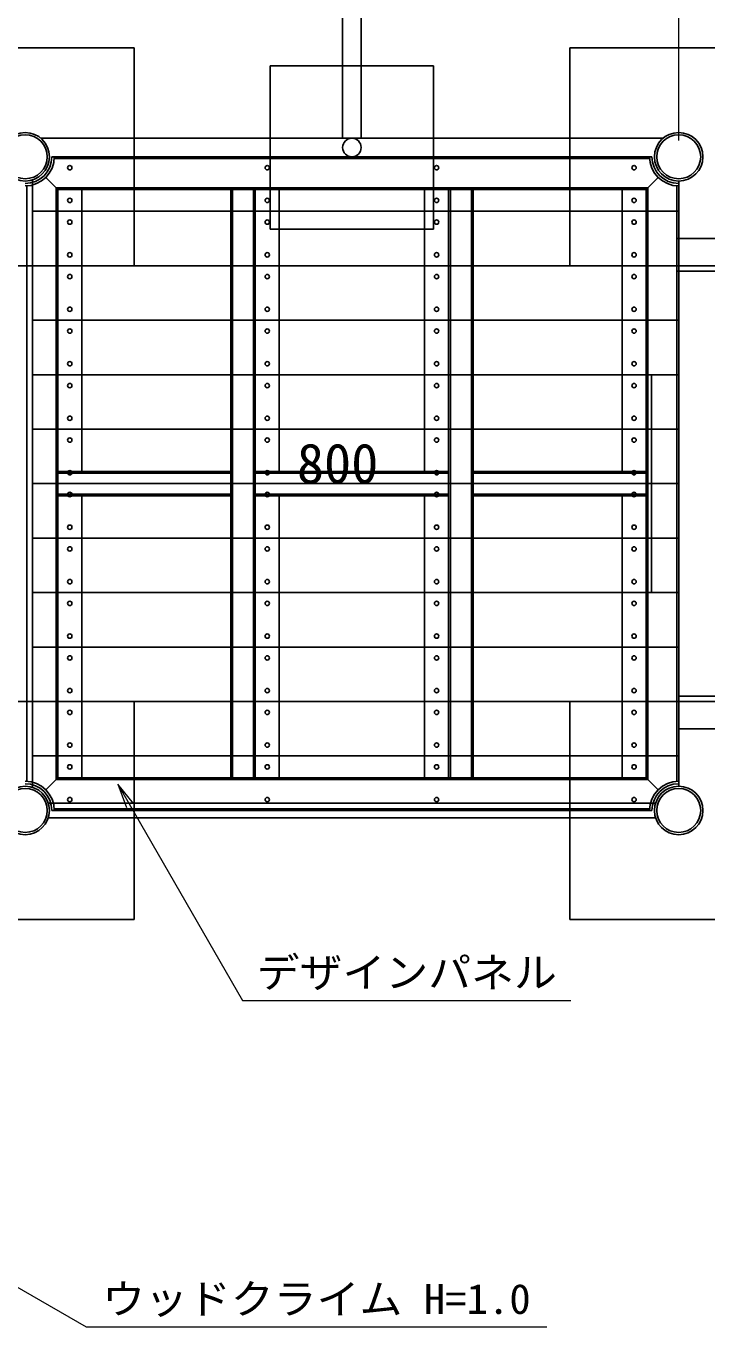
# Model space of a CAD drawing. Units: millimetres at full size, sheet at 1:30; details may follow other scales. Extents: x 450 to 12150, y 450 to 8460.
# Drawn here: x 4345 to 5595, y 4573 to 6961 of the extents above; entities that cross this region are included whole.
import ezdxf
from ezdxf.enums import TextEntityAlignment as Align

# ---------------------------------------------------------------- set-up
doc = ezdxf.new("R2010")
doc.units = ezdxf.units.MM
doc.header["$LTSCALE"] = 30
doc.layers.add('D-STR-TXT', color=7, linetype='Continuous', lineweight=13)
doc.layers.add('D-STR\u3000構造物外形線', color=1, linetype='Continuous', lineweight=25)
doc.styles.add('ＭＳ ゴシック', font='')
doc.styles.get('ＭＳ ゴシック').set_extended_font_data('MS Gothic')

# ---------------------------------------------------------------- blocks, each defined once
blk = doc.blocks.new('open_arrow')
at = {"color": 0, "linetype": 'Continuous', "lineweight": -2}
blk.add_lwpolyline([(7.5, 1.25), (0, 0), (7.5, -1.25)], dxfattribs=at)

msp = doc.modelspace()

# ---------------------------------------------------------------- linework, layer by layer
at = {"layer": 'D-STR-TXT'}
for q in [(5543.31, 7377.66), (5543.31, 7258.85)]:
    msp.add_line((5543.31, 6751.34), q, dxfattribs=at)
for points in [[(4513.36, 5569.35), (4742.55, 5172.4), (5345.55, 5172.4)], [(4139.45, 4755.36), (4455.15, 4573.09), (5301.15, 4573.09)]]:
    msp.add_lwpolyline(points, dxfattribs=at)
at = {"layer": 'D-STR\u3000構造物外形線'}
for p, q in [((4926.31, 6755.34), (4926.31, 7721.34)), ((4960.31, 6755.34), (4960.31, 7721.34)), ((4543.31, 6921.34), (4143.31, 6921.34)), ((4543.31, 6521.34), (4543.31, 6921.34)), ((5743.31, 6921.34), (5343.31, 6921.34)), ((5343.31, 6921.34), (5343.31, 6521.34)), ((5093.31, 6888.34), (4793.31, 6888.34)), ((4793.31, 6888.34), (4793.31, 6588.34)), ((5093.31, 6588.34), (5093.31, 6888.34)), ((5514.52, 6755.34), (4372.1, 6755.34)), ((5494.26, 6721.34), (4392.36, 6721.34)), ((5489.86, 6718.14), (4396.77, 6718.14)), ((4521.91, 6721.34), (5364.71, 6721.34)), ((4346.51, 5574.79), (4346.51, 6667.88)), ((4356.91, 5563.76), (4356.91, 6678.91)), ((4356.91, 6678.91), (4356.91, 5563.76)), ((4381.18, 6683.47), (4403.31, 6661.34)), ((5486.51, 6664.54), (4400.11, 6664.54)), ((4400.11, 5578.14), (4400.11, 6664.54)), ((5505.45, 6683.47), (5483.31, 6661.34)), ((5486.51, 6664.54), (5486.51, 5578.14)), ((5540.11, 6667.88), (5540.11, 5574.79)), ((5543.31, 6676.79), (5543.31, 5565.89)), ((5543.31, 6676.79), (5543.31, 6621.34)), ((5543.31, 6672.29), (5543.31, 5570.39)), ((4403.31, 6661.34), (4403.31, 5581.34)), ((5483.31, 6661.34), (4403.31, 6661.34)), ((4447.31, 6661.34), (4447.31, 6143.84)), ((4765.81, 6661.34), (4720.81, 6661.34)), ((4720.81, 6661.34), (4720.81, 5581.34)), ((4724.01, 6661.34), (4724.01, 5581.34)), ((4762.61, 6661.34), (4762.61, 5581.34)), ((4809.81, 6661.34), (4765.81, 6661.34)), ((4765.81, 6661.34), (4765.81, 5581.34)), ((4765.81, 5581.34), (4765.81, 6661.34)), ((4809.81, 6143.84), (4809.81, 6661.34)), ((5076.81, 6143.84), (5076.81, 6661.34)), ((5076.81, 6661.34), (5120.81, 6661.34)), ((5120.81, 6661.34), (5120.81, 5581.34)), ((5120.81, 6661.34), (5165.81, 6661.34)), ((5120.81, 5581.34), (5120.81, 6661.34)), ((5124.01, 6661.34), (5124.01, 5581.34)), ((5162.61, 6661.34), (5162.61, 5581.34)), ((5165.81, 6661.34), (5165.81, 5581.34)), ((5439.31, 6661.34), (5439.31, 6143.84)), ((5483.31, 6661.34), (5483.31, 5581.34)), ((5543.31, 6621.34), (4356.91, 6621.34)), ((4356.91, 6621.34), (5543.31, 6621.34)), ((5543.31, 6621.34), (5543.31, 6521.34)), ((4793.31, 6588.34), (5093.31, 6588.34)), ((5540.11, 6571.34), (7043.31, 6571.34)), ((4143.31, 6521.34), (4543.31, 6521.34)), ((5543.31, 6521.34), (4356.91, 6521.34)), ((4356.91, 6521.34), (5543.31, 6521.34)), ((5343.31, 6521.34), (5743.31, 6521.34)), ((5543.31, 6521.34), (5543.31, 6421.34)), ((5540.11, 6511.34), (6981.17, 6511.34)), ((5543.31, 6421.34), (4356.91, 6421.34)), ((4356.91, 6421.34), (5543.31, 6421.34)), ((5543.31, 6421.34), (5543.31, 6321.34)), ((5543.31, 6321.34), (4356.91, 6321.34)), ((4356.91, 6321.34), (5543.31, 6321.34)), ((5493.31, 6321.34), (5493.31, 5921.34)), ((5543.31, 6321.34), (5543.31, 6221.34)), ((5543.31, 6221.34), (4356.91, 6221.34)), ((4356.91, 6221.34), (5543.31, 6221.34)), ((5543.31, 6221.34), (5543.31, 6121.34)), ((4720.81, 6143.84), (4403.31, 6143.84)), ((4403.31, 6143.84), (4720.81, 6143.84)), ((4403.31, 6098.84), (4403.31, 6143.84)), ((4720.81, 6140.64), (4403.31, 6140.64)), ((4720.81, 6143.84), (4720.81, 6098.84)), ((5120.81, 6143.84), (4765.81, 6143.84)), ((4765.81, 6143.84), (5120.81, 6143.84)), ((4765.81, 6098.84), (4765.81, 6143.84)), ((5120.81, 6140.64), (4765.81, 6140.64)), ((5120.81, 6143.84), (5120.81, 6098.84)), ((5483.31, 6143.84), (5165.81, 6143.84)), ((5165.81, 6143.84), (5483.31, 6143.84)), ((5165.81, 6098.84), (5165.81, 6143.84)), ((5483.31, 6140.64), (5165.81, 6140.64)), ((5483.31, 6143.84), (5483.31, 6098.84)), ((5543.31, 6121.34), (4356.91, 6121.34)), ((5543.31, 6121.34), (4356.91, 6121.34)), ((5543.31, 6021.34), (5543.31, 6121.34)), ((4720.81, 6102.04), (4403.31, 6102.04)), ((4720.81, 6098.84), (4403.31, 6098.84)), ((4720.81, 6098.84), (4403.31, 6098.84)), ((4447.31, 6098.84), (4447.31, 5581.34)), ((5120.81, 6102.04), (4765.81, 6102.04)), ((5120.81, 6098.84), (4765.81, 6098.84)), ((5120.81, 6098.84), (4765.81, 6098.84)), ((4809.81, 5581.34), (4809.81, 6098.84)), ((5076.81, 5581.34), (5076.81, 6098.84)), ((5483.31, 6102.04), (5165.81, 6102.04)), ((5483.31, 6098.84), (5165.81, 6098.84)), ((5483.31, 6098.84), (5165.81, 6098.84)), ((5439.31, 6098.84), (5439.31, 5581.34)), ((5543.31, 6021.34), (4356.91, 6021.34)), ((4356.91, 6021.34), (5543.31, 6021.34)), ((5543.31, 5921.34), (5543.31, 6021.34)), ((4356.91, 5921.34), (5543.31, 5921.34)), ((5543.31, 5921.34), (4356.91, 5921.34)), ((5543.31, 5821.34), (5543.31, 5921.34)), ((5543.31, 5821.34), (4356.91, 5821.34)), ((4356.91, 5821.34), (5543.31, 5821.34)), ((5543.31, 5721.34), (5543.31, 5821.34)), ((4543.31, 5721.34), (4143.31, 5721.34)), ((5543.31, 5721.34), (4356.91, 5721.34)), ((4356.91, 5721.34), (5543.31, 5721.34)), ((4543.31, 5321.34), (4543.31, 5721.34)), ((5743.31, 5721.34), (5343.31, 5721.34)), ((5343.31, 5721.34), (5343.31, 5321.34)), ((5843.31, 5731.34), (5543.31, 5731.34)), ((5543.31, 5621.34), (5543.31, 5721.34)), ((5843.31, 5671.34), (5543.31, 5671.34)), ((5543.31, 5621.34), (4355.31, 5621.34)), ((4355.31, 5621.34), (5543.31, 5621.34)), ((4381.18, 5559.2), (4403.31, 5581.34)), ((5486.51, 5578.14), (4400.11, 5578.14)), ((5483.31, 5581.34), (4403.31, 5581.34)), ((4720.81, 5581.34), (4765.81, 5581.34)), ((4765.81, 5581.34), (4809.81, 5581.34)), ((5120.81, 5581.34), (5076.81, 5581.34)), ((5165.81, 5581.34), (5120.81, 5581.34)), ((5505.45, 5559.2), (5483.31, 5581.34)), ((5500.89, 5534.94), (4385.74, 5534.94)), ((5494.26, 5521.34), (4392.36, 5521.34)), ((5489.86, 5524.54), (4396.77, 5524.54)), ((5143.31, 5534.94), (4743.31, 5534.94)), ((5143.31, 5534.94), (4743.31, 5534.94)), ((5500.89, 5507.74), (4385.74, 5507.74)), ((4743.31, 5507.74), (5143.31, 5507.74)), ((4743.31, 5507.74), (5143.31, 5507.74)), ((4143.31, 5321.34), (4543.31, 5321.34)), ((5343.31, 5321.34), (5743.31, 5321.34))]:
    msp.add_line(p, q, dxfattribs=at)
for centre, radius in [((4343.31, 6721.34), 44.55), ((4343.31, 6721.34), 44.55), ((4343.31, 6721.34), 40.35), ((4343.31, 6721.34), 40.35), ((5543.31, 6721.34), 44.55), ((5543.31, 6721.34), 40.35), ((4943.31, 6738.34), 17), ((4425.31, 6701.34), 4), ((4787.81, 6701.34), 4), ((5098.81, 6701.34), 4), ((5461.31, 6701.34), 4), ((4425.31, 6641.34), 4), ((4787.81, 6641.34), 4), ((5098.81, 6641.34), 4), ((5461.31, 6641.34), 4), ((4425.31, 6601.34), 4), ((4787.81, 6601.34), 4), ((5098.81, 6601.34), 4), ((5461.31, 6601.34), 4), ((4425.31, 6541.34), 4), ((4787.81, 6541.34), 4), ((5098.81, 6541.34), 4), ((5461.31, 6541.34), 4), ((4425.31, 6501.34), 4), ((4787.81, 6501.34), 4), ((5098.81, 6501.34), 4), ((5461.31, 6501.34), 4), ((4425.31, 6441.34), 4), ((4787.81, 6441.34), 4), ((5098.81, 6441.34), 4), ((5461.31, 6441.34), 4), ((4425.31, 6401.34), 4), ((4787.81, 6401.34), 4), ((5098.81, 6401.34), 4), ((5461.31, 6401.34), 4), ((4425.31, 6341.34), 4), ((4787.81, 6341.34), 4), ((5098.81, 6341.34), 4), ((5461.31, 6341.34), 4), ((4425.31, 6301.34), 4), ((4787.81, 6301.34), 4), ((5098.81, 6301.34), 4), ((5461.31, 6301.34), 4), ((4425.31, 6241.34), 4), ((4787.81, 6241.34), 4), ((5098.81, 6241.34), 4), ((5461.31, 6241.34), 4), ((4425.31, 6201.34), 4), ((4787.81, 6201.34), 4), ((5098.81, 6201.34), 4), ((5461.31, 6201.34), 4), ((4425.31, 6141.34), 4), ((4787.81, 6141.34), 4), ((5098.81, 6141.34), 4), ((5461.31, 6141.34), 4), ((4425.31, 6101.34), 4), ((4787.81, 6101.34), 4), ((5098.81, 6101.34), 4), ((5461.31, 6101.34), 4), ((4425.31, 6041.34), 4), ((4787.81, 6041.34), 4), ((5098.81, 6041.34), 4), ((5461.31, 6041.34), 4), ((4425.31, 6001.34), 4), ((4787.81, 6001.34), 4), ((5098.81, 6001.34), 4), ((5461.31, 6001.34), 4), ((4425.31, 5941.34), 4), ((4787.81, 5941.34), 4), ((5098.81, 5941.34), 4), ((5461.31, 5941.34), 4), ((4425.31, 5901.34), 4), ((4787.81, 5901.34), 4), ((5098.81, 5901.34), 4), ((5461.31, 5901.34), 4), ((4425.31, 5841.34), 4), ((4787.81, 5841.34), 4), ((5098.81, 5841.34), 4), ((5461.31, 5841.34), 4), ((4425.31, 5801.34), 4), ((4787.81, 5801.34), 4), ((5098.81, 5801.34), 4), ((5461.31, 5801.34), 4), ((4425.31, 5741.34), 4), ((4787.81, 5741.34), 4), ((5098.81, 5741.34), 4), ((5461.31, 5741.34), 4), ((4425.31, 5701.34), 4), ((4787.81, 5701.34), 4), ((5098.81, 5701.34), 4), ((5461.31, 5701.34), 4), ((4425.31, 5641.34), 4), ((4787.81, 5641.34), 4), ((5098.81, 5641.34), 4), ((5461.31, 5641.34), 4), ((4425.31, 5601.34), 4), ((4787.81, 5601.34), 4), ((5098.81, 5601.34), 4), ((5461.31, 5601.34), 4), ((4343.31, 5521.34), 44.55), ((4343.31, 5521.34), 44.55), ((5543.31, 5521.34), 44.55), ((4343.31, 5521.34), 40.35), ((4343.31, 5521.34), 40.35), ((4425.31, 5541.34), 4), ((4787.81, 5541.34), 4), ((5098.81, 5541.34), 4), ((5461.31, 5541.34), 4), ((5543.31, 5521.34), 40.35)]:
    msp.add_circle(centre, radius, dxfattribs=at)
for centre, radius, start, end in [((4343.31, 6721.34), 49.05, 270, 0), ((4343.31, 6721.34), 53.55, 270, 0), ((5543.31, 6721.34), 53.55, 180, 270), ((5543.31, 6721.34), 49.05, 180, 270), ((4343.31, 5521.34), 53.55, 0, 90), ((4343.31, 5521.34), 49.05, 0, 90), ((5543.31, 5521.34), 53.55, 90, 180), ((5543.31, 5521.34), 49.05, 90, 180)]:
    msp.add_arc(centre, radius, start, end, dxfattribs=at)

# ---------------------------------------------------------------- block references
at = {"layer": 'D-STR-TXT', "xscale": 6, "yscale": 6, "rotation": 300}
msp.add_blockref('open_arrow', (4513.36, 5569.35), dxfattribs=at)

# ---------------------------------------------------------------- texts
at = {"layer": 'D-STR-TXT', "style": 'ＭＳ ゴシック'}
msp.add_text('800', height=73.31, dxfattribs=at).set_placement((4842.19, 6099.82), align=Align.BOTTOM_LEFT)
at = {"layer": 'D-STR-TXT', "style": 'ＭＳ ゴシック', "width": 1.05}
for s, p in [('デザインパネル', (5044.05, 5179.9)), ('ウッドクライム H=1.0', (4878.15, 4580.59))]:
    msp.add_text(s, height=54.99, dxfattribs=at).set_placement(p, align=Align.BOTTOM_CENTER)

doc.saveas('drawing.dxf')
